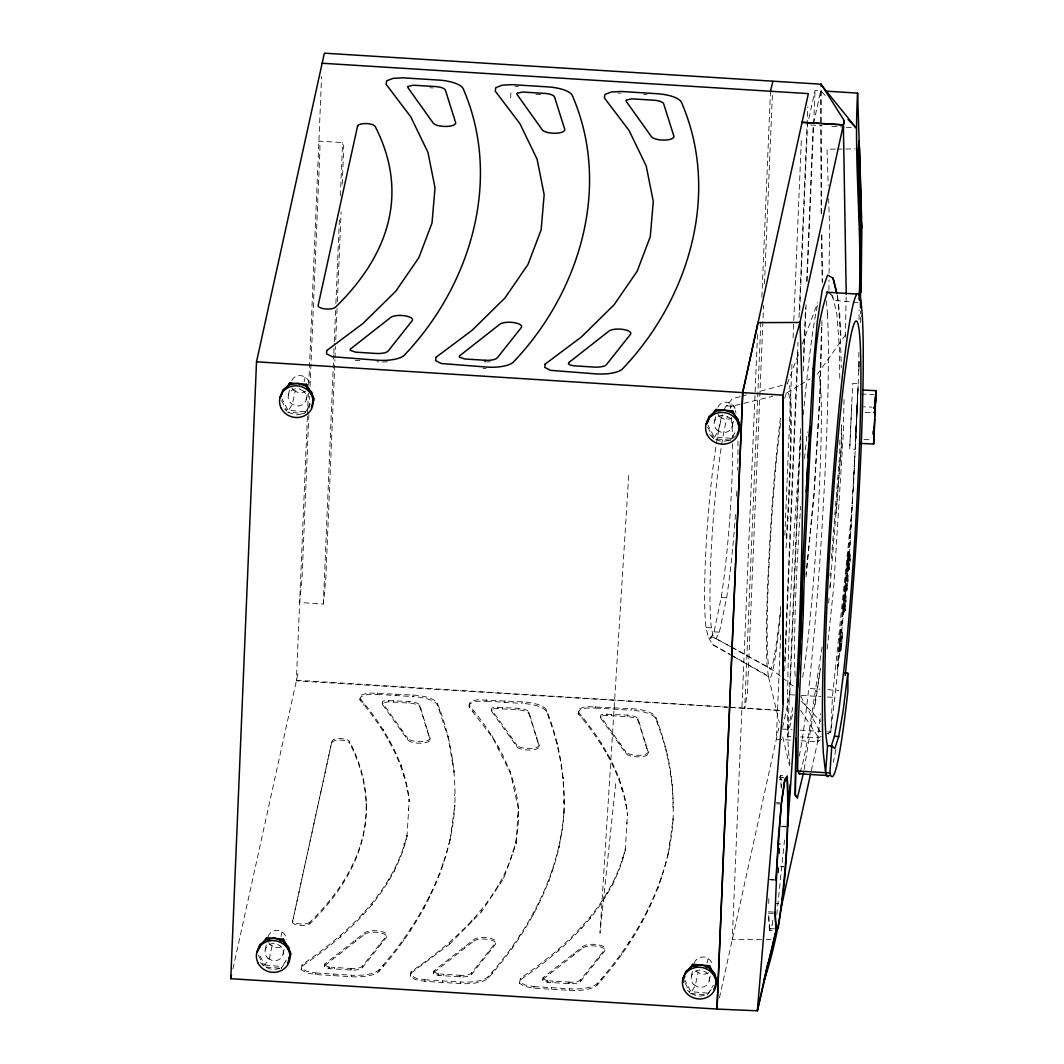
<?xml version="1.0" encoding="UTF-8"?>
<svg xmlns="http://www.w3.org/2000/svg" width="1064" height="1064" viewBox="0 0 1064 1064"><rect width="100%" height="100%" fill="white"/><g stroke="black" fill="none" stroke-linecap="round" stroke-linejoin="round"><path stroke-width="0.75" stroke-dasharray="5 3.75" d="M841.385 425.041L841.318 446.361L829.973 588.126M828.896 290.352L828.989 279.885M839.829 440.004L839.775 452.493L831.184 561.087M858.887 352.317L858.808 370.325L859.18 362.066M859.034 319.586L859.074 309.77M860.417 322.512L860.457 311.047M829.056 273.262L829.588 226.978L828.656 198.808M844.031 399.532L843.313 434.059L833.737 586.596L827.22 649.359M845.321 337.035L846.173 295.925M768.74 903.655L768.793 895.715M821.461 327.552L819.852 393.653L813.894 494.255L805.967 574.853M821.807 327.406L820.224 392.217L814.239 493.35L805.967 577.699M821.847 325.757L822.046 317.444M855.855 436.652L855.523 443.223L855.789 436.852L855.695 439.139M857.93 389.863L857.345 401.607L857.478 399.798M856.972 410.824L856.36 425.135M856.188 426.544L855.682 438.767L856.493 421.45M307.403 416.516L296.377 680.827L780.989 710.486M307.469 414.854L308.374 393.308M308.72 385.008L321.594 76.502M308.866 414.667L302.083 577.353L299.636 602.517L323.35 603.993L325.784 578.829L334.934 359.712M309.145 408.031L309.624 396.407M310.05 386.445L319.878 150.729L319.945 144.505L318.894 141.113L342.608 142.603L343.699 147.537L342.209 185.415M292.467 921.983L331.968 741.063A8.884 3.046 2.4 0 1 340.36 738.562A8.884 3.046 2.4 0 1 349.564 741.395L349.497 742.951A1071.288 366.681 2.4 0 1 309.73 923.818A8.884 3.046 2.4 0 1 299.556 925.454A8.884 3.046 2.4 0 1 292.467 921.983L331.968 741.063M301.152 969.61L302.163 964.622C348.433 932.955 393.201 891.738 407.007 835.293L406.94 836.836C393.135 893.281 348.38 934.511 302.096 966.179L301.152 969.61L306.339 972.789L315.675 974.518L351.346 976.739A26.946 9.217 2.4 0 0 378.983 971.379C419.775 925.6 450.498 868.69 454.78 806.658L454.847 805.116L449.979 840.906M302.096 966.179L302.163 964.622M309.73 923.818L309.797 922.262A1071.288 366.681 2.4 0 0 349.564 741.395M323.35 603.993L333.737 355.043M333.817 353.381L334.229 343.419M334.296 341.757L335.612 310.223M335.892 303.586L339.416 218.945M340.387 195.71L342.608 142.603M335 358.049L335.493 346.425M335.772 339.788L337.075 308.254M337.355 301.604L341.105 211.975M320.849 792.919L320.902 791.363M315.675 974.518L315.742 972.962L306.405 971.246L301.218 968.054M324.44 966.724L324.892 963.984L364.752 932.702A11.465 3.924 2.4 0 1 378.584 930.96A11.465 3.924 2.4 0 1 386.578 935.735L386.511 937.291L362.452 967.602A10.773 3.684 2.4 0 1 351.532 970.062L328.989 968.612L324.44 966.724L324.892 963.984M328.989 968.612L329.042 967.056L324.507 965.168M329.481 968.652L329.042 967.056M329.88 968.692L329.547 967.11M333.298 975.608L333.365 974.065M334.615 968.985L334.681 967.442L329.946 967.136M340.281 937.49L340.347 935.934M359.938 698.223C384.45 727.55 404.998 761.292 409.241 800.062L409.174 801.618C404.932 762.835 384.383 729.106 359.871 699.779L361.162 695.031L367.878 692.943L413.005 695.045A25.815 8.831 2.4 0 1 437.57 703.676C450.551 736.381 456.336 771.52 454.78 806.658M360.443 700.804L360.51 699.248M350.335 969.996L350.389 968.453L334.681 967.442M351.532 970.062L351.599 968.506A10.773 3.684 2.4 0 0 362.505 966.046L386.578 935.735M351.346 976.739L351.413 975.183A26.946 9.217 2.4 0 0 379.05 969.823C412.167 932.41 438.567 888.32 450.045 839.35M363.795 705.219L363.861 703.676M355.456 941.494L355.522 939.951M366.202 804.823L366.269 803.267M362.757 914.774L362.824 913.231M362.452 967.602L362.505 966.046M324.839 965.54L364.686 934.259L364.752 932.702M359.871 699.779L361.095 696.574L367.812 694.486L377.268 694.366L377.334 692.81M372.334 905.105L372.387 903.549M382.282 704.235L382.588 701.389L384.969 700.458L409.095 701.482A11.704 4.003 2.4 0 1 419.854 705.299L430.029 739.307A11.398 3.897 2.4 0 1 420.307 743.244A11.398 3.897 2.4 0 1 407.485 739.573L382.282 704.235L382.521 702.932L388.56 701.788L409.028 703.038A11.704 4.003 2.4 0 1 419.788 706.855L430.029 739.307M383.412 730.675L383.466 729.133M388.56 701.788L388.626 700.232M378.983 971.379L379.05 969.823M389.158 742.074L389.224 740.517M380.925 944.3L380.992 942.757M393.294 702.08L393.361 700.524M383.16 966.458L383.226 964.915M395.875 695.524L395.941 693.981M388.865 880.128L388.932 878.571M394.611 871.443L394.678 869.9M401.647 731.394L401.713 729.838M401.301 766.12L401.367 764.564M403.495 775.962L403.549 774.406M407.485 739.573L407.552 738.017L382.348 702.679M409.028 703.038L409.095 701.482M403.934 845.295L403.988 843.752M454.235 770.629L454.168 772.185L448.157 737.565L437.504 705.233A25.815 8.831 2.4 0 0 412.938 696.601L413.005 695.045M408.616 810.369L408.682 808.813M403.389 941.214L403.456 939.658M410.438 930.096L410.491 928.539M419.788 706.855L419.854 705.299M410.292 976.419L411.303 971.445C466.511 934.139 522.544 878.931 518.381 806.884C514.138 768.102 493.59 734.373 469.064 705.046L470.301 701.841L477.005 699.753L522.131 701.854A25.815 8.831 2.4 0 1 546.71 710.486C559.425 742.725 565.383 777.292 563.973 811.925L563.907 813.481C559.637 875.499 528.901 932.423 488.123 978.188A26.946 9.217 2.4 0 1 460.473 983.562L424.802 981.327L415.479 979.611L410.292 976.419L411.303 971.445M427.648 731.793L427.715 730.25M424.243 908.284L424.31 906.728M424.802 981.327L424.868 979.771L415.545 978.055L410.358 974.877M429.204 897.617L429.271 896.061M437.504 705.233L437.57 703.676M439.432 710.486L439.485 708.93M433.567 973.533L434.032 970.794L473.879 939.512A11.465 3.924 2.4 0 1 487.724 937.783A11.465 3.924 2.4 0 1 495.704 942.558L495.638 944.101L471.578 974.411A10.773 3.684 2.4 0 1 460.672 976.872L438.115 975.435L433.567 973.533L434.032 970.794M439.791 874.808L439.858 873.265M438.115 975.435L438.182 973.879L433.633 971.991M442.903 864.46L442.97 862.904M448.157 737.565L448.223 736.022M438.607 975.475L438.182 973.879M439.006 975.502L438.674 973.919M442.424 982.431L442.491 980.875M452.16 760.587L452.227 759.044M443.741 975.808L443.808 974.252L439.073 973.946M451.442 830.505L451.508 828.962M454.581 795.792L454.647 794.236M411.236 972.988L449.42 944.3L449.487 942.757M449.42 944.3L481.46 911.928L503.751 878.266L516.067 843.659L518.314 808.427L510.441 772.929L492.539 737.498L469.583 707.626L469.064 705.046M469.583 707.626L469.65 706.07M459.462 976.819L459.528 975.262L443.808 974.252M460.672 976.872L460.739 975.329A10.773 3.684 2.4 0 0 471.645 972.868L495.704 942.558M460.473 983.562L460.539 982.006A26.946 9.217 2.4 0 0 488.19 976.632C528.968 930.867 559.704 873.956 563.973 811.925M472.935 712.042L473.001 710.486M464.582 948.317L464.649 946.761M471.884 921.597L471.951 920.041M471.578 974.411L471.645 972.868M433.966 972.35L473.812 941.068L473.879 939.512M510.667 97.808L510.933 91.198M468.998 706.602L470.235 703.397L476.938 701.309L486.408 701.176L486.461 699.633M481.46 911.928L481.527 910.372M491.422 711.045L491.714 708.198L494.095 707.267L518.221 708.291A11.704 4.003 2.4 0 1 528.981 712.122L539.155 746.13A11.398 3.897 2.4 0 1 529.433 750.067A11.398 3.897 2.4 0 1 516.625 746.396L491.422 711.045L491.648 709.755L494.029 708.824L497.699 708.597L518.155 709.848A11.704 4.003 2.4 0 1 528.914 713.678L539.155 746.13M492.539 737.498L492.605 735.942M497.699 708.597L497.753 707.041M488.123 978.188L488.19 976.632M498.298 748.883L498.351 747.327M490.065 951.123L490.132 949.567M502.434 708.89L502.501 707.334M492.3 973.281L492.366 971.725M505.014 702.346L505.068 700.79M498.005 886.937L498.072 885.394M503.751 878.266L503.817 876.709M510.787 738.203L510.853 736.647M510.441 772.929L510.507 771.387M512.622 782.771L512.688 781.229M516.625 746.396L516.692 744.84L491.488 709.502M518.155 709.848L518.221 708.291M513.061 852.118L513.127 850.562M516.067 843.659L516.133 842.103M563.907 813.481C565.317 778.848 559.371 744.268 546.643 712.042A25.815 8.831 2.4 0 0 522.065 703.41L522.131 701.854M517.756 817.179L517.822 815.636M518.314 808.427L518.381 806.884M512.516 948.037L512.582 946.481M519.564 936.905L519.631 935.362M528.914 713.678L528.981 712.122M519.432 983.242L520.429 978.255C566.713 946.601 611.468 905.371 625.273 848.926L625.206 850.482C611.401 906.914 566.647 948.144 520.363 979.811L519.432 983.242L524.605 986.421L533.942 988.15L569.612 990.371A26.946 9.217 2.4 0 0 597.263 985.011C638.067 939.259 668.737 882.309 673.047 820.304L673.113 818.748L668.245 854.538M520.363 979.811L520.429 978.255M536.788 738.616L536.855 737.059M533.383 915.093L533.45 913.55M533.942 988.15L534.008 986.594L524.672 984.878L519.485 981.686M538.331 904.427L538.397 902.884M546.643 712.042L546.71 710.486M548.558 717.296L548.625 715.753M542.707 980.356L543.159 977.616L583.019 946.335A11.465 3.924 2.4 0 1 596.851 944.593A11.465 3.924 2.4 0 1 604.844 949.367L604.778 950.923L580.718 981.234A10.773 3.684 2.4 0 1 569.799 983.695L547.255 982.245L542.707 980.356L543.159 977.616M548.931 881.63L548.997 880.074M547.255 982.245L547.322 980.689L542.773 978.8M552.043 871.27L552.11 869.727M557.297 744.388L557.363 742.832M547.747 982.285L547.322 980.689M548.146 982.325L547.814 980.742M551.564 989.241L551.631 987.698M561.287 767.41L561.353 765.854M552.881 982.617L552.947 981.075L548.213 980.769M559.119 847.729L559.185 846.173M560.568 837.328L560.635 835.772M563.308 779.008L563.375 777.452M563.721 802.602L563.787 801.059M558.56 951.123L558.613 949.567M578.204 711.869C602.716 741.182 623.265 774.924 627.507 813.694L627.441 815.25C623.198 776.481 602.65 742.739 578.138 713.412L579.428 708.664L586.144 706.576L631.271 708.677A25.815 8.831 2.4 0 1 655.836 717.309C666.809 746.183 673.938 776.84 672.913 807.869L672.847 809.425M578.71 714.436L578.776 712.88M568.602 983.628L568.655 982.085L552.947 981.075M569.799 983.695L569.865 982.139A10.773 3.684 2.4 0 0 580.771 979.678L604.844 949.367M569.612 990.371L569.679 988.815A26.946 9.217 2.4 0 0 597.316 983.455C630.447 946.042 656.834 901.966 668.312 852.982M582.075 718.852L582.128 717.309M573.722 955.139L573.789 953.583M581.024 928.42L581.09 926.864M580.718 981.234L580.771 979.678M543.106 979.173L582.952 947.891L583.019 946.335M578.138 713.412L579.375 710.207L586.078 708.119L595.534 707.999L595.601 706.443M590.6 918.737L590.653 917.181M600.548 717.868L600.854 715.021L603.235 714.09L627.361 715.114A11.704 4.003 2.4 0 1 638.121 718.932L648.295 752.94A11.398 3.897 2.4 0 1 638.573 756.876A11.398 3.897 2.4 0 1 625.752 753.206L600.548 717.868L600.788 716.577L603.168 715.646L606.826 715.42L627.294 716.671A11.704 4.003 2.4 0 1 638.054 720.488L648.295 752.94M601.679 744.321L601.745 742.765M606.826 715.42L606.892 713.864M597.263 985.011L597.316 983.455M607.424 755.706L607.491 754.15M599.192 957.946L599.258 956.39M611.561 715.713L611.627 714.157M601.426 980.09L601.493 978.548M614.141 709.169L614.207 707.613M607.132 893.76L607.198 892.204M612.877 885.088L612.944 883.532M619.913 745.026L619.98 743.47M619.581 779.752L619.634 778.196M621.762 789.594L621.815 788.038M625.752 753.206L625.818 751.663L600.615 716.311M627.294 716.671L627.361 715.114M622.201 858.927L622.254 857.385M673.047 820.304C674.456 785.671 668.498 751.091 655.77 718.865A25.815 8.831 2.4 0 0 631.205 710.233L631.271 708.677M626.882 824.001L626.949 822.445M621.655 954.847L621.722 953.304M628.704 943.728L628.758 942.172M638.054 720.488L638.121 718.932M645.914 745.425L645.981 743.882M642.51 921.916L642.576 920.36M647.471 911.25L647.537 909.693M655.77 718.865L655.836 717.309M657.698 724.119L657.765 722.562M658.057 888.44L658.124 886.897M661.17 878.093L661.236 876.536M666.423 751.197L666.49 749.654M670.426 774.233L670.493 772.677M669.708 844.151L669.775 842.595M672.435 785.817L672.501 784.261M757.515 334.428L732.245 939.725L764.524 939.432M760.827 322.006L744.694 708.824L747.42 692.877L763.58 305.474M761.877 297.109L770.469 91.251M764.484 283.889L772.451 93.02M780.683 634.769L776.321 739.254L791.204 740.172M784.833 535.272L791.975 364.433M793.079 337.926L801.445 137.229M784.713 660.824L798 342.382M799.037 317.538L807.829 106.879M784.7 670.932L798 352.224M799.729 310.715L807.496 124.807L815.051 90.453L821.594 90.866M790.924 736.514L787.666 736.368L800.567 427.276M803.347 360.869L805.554 307.749M806.672 281.189L813.175 125.153M782.625 727.47L789.834 694.672L800.633 435.721M803.333 370.99L806.179 302.934M807.084 281.348L813.588 125.313M813.654 123.65L815.051 90.453M856.094 428.353L856.666 414.774M856.666 418.019L857.225 404.719M857.77 393.467C856.134 428.194 858.395 381.245 857.504 396.22M851.213 516.772L832.394 697.332L830.838 732.059L828.204 734.014M855.376 446.095L855.217 449.274L849.697 449.101L851.772 403.974M826.741 733.934L830.838 732.059L837.674 671.903L849.671 551.498L854.831 456.416L850.668 529.114L837.98 656.275L837.275 671.158L849.99 544.276L852.517 498.364M856.919 409.254L857.238 401.673M857.504 399.505L858.209 383.585L852.69 383.439L849.697 449.101M855.217 449.274L857.238 405.371M859.193 361.733L855.735 437.982M844.603 591.983L846.186 573.336L847.29 573.443L848.194 575.651L847.981 580.452L846.971 590.094L845.694 592.089L844.603 591.983L846.186 573.336M846.731 571.368L848.327 552.721L849.418 552.828L850.336 555.036L850.109 559.824L849.112 569.479L847.835 571.474L846.731 571.368L848.327 552.721M846.971 590.094L848.194 575.651M849.112 569.479L850.336 555.036M857.158 403.948L857.637 396.34M838.804 651.767L840.48 629.715L841.571 629.808L842.502 632.003L842.209 638.32L841.172 649.851L839.908 651.86L838.804 651.767L840.48 629.715M842.675 612.558L844.124 593.912L845.215 594.005L846.146 596.212L845.92 600.987L845.042 610.656L843.765 612.664L842.675 612.558L844.124 593.912M841.172 649.851L842.502 632.003M845.042 610.656L846.146 596.212M857.478 396.433L857.81 389.85M853.275 491.142L857.69 395.382M856.174 429.125L856.414 423.831M779.34 852.996L779.912 843.1M779.407 853.541L779.965 843.832M628.718 475.475L600.003 933.101L615.963 780.963M406.94 836.836L409.241 800.062M625.206 850.482L627.507 813.694M836.171 513.181L841.318 446.361L841.305 425.108M829.986 575.97L830.253 572.658M777.997 872.733L778.582 866.189L783.53 866.495M778.09 872.919L778.662 866.508L783.609 866.814M828.59 602.916L829.056 597.981M776.786 914.588L784.66 838.618M801.112 740.797L817.644 741.834L820.557 713.758M829.893 588.086L830.598 581.556M822.033 647.058L809.132 731.354L803.573 760.294L800.088 772.318M772.77 920.161L771.999 926.731L769.445 930.308L774.393 930.614M804.158 769.471L820.53 667.687M815.197 704.567L820.504 668.139M732.577 443.741A116.907 10.879 -85.7 0 1 721.246 597.449L714.011 631.803L710.752 638.24L708.012 636.751L706.004 627.454A116.907 10.879 -85.7 0 1 707.853 519.737A116.907 10.879 -85.7 0 1 722.403 414.761M735.45 514.497A116.907 10.879 -85.7 0 1 726.619 597.862L719.384 632.216L716.112 638.653L710.752 638.24M288.384 395.037L289.661 389.211M301.498 414.002L295.805 414.933L287.559 412.101L292.361 404.147L295.247 391.02M304.144 381.723L305.115 377.348M306.193 399.572L307.483 393.733M310.342 403.934L304.344 413.537L287.559 412.101M232.91 968.971L298.519 671.065M265.229 949.833L266.505 944.007M272.091 945.816L269.205 958.943L264.803 965.075L259.589 954.98M280.989 936.519L281.96 932.144M283.051 954.368L284.327 948.529M286.256 960.034L281.189 968.333L285.857 961.856M714.463 421.663L715.753 415.825M729.013 440.39L721.897 441.547L713.651 438.714L718.439 430.76L721.326 417.633M730.236 408.337L731.194 403.961M732.285 426.185L733.894 418.897M709.808 434.498L713.651 438.714L730.436 440.15L735.503 431.851M813.521 123.597L820.73 90.812L827.566 97.981M691.321 976.459L692.598 970.621M704.434 995.412L698.742 996.343L690.496 993.51L695.284 985.557L698.17 972.43M707.081 963.133L708.039 958.757M709.129 980.981L710.419 975.143M707.281 994.946L713.279 985.344M719.477 997.793L779.473 724.903M787.959 729.385L793.451 704.408M787.666 736.368L792.813 713M811.34 770.496L818.549 737.671L800.594 710.3M798.2 354.791L787.267 383.958A147.67 8.366 -86.4 0 1 786.017 548.971M802.229 344.044L817.751 302.602M779.008 777.944L780.697 775.563L783.995 775.762M774.512 928.859L769.578 928.553L772.065 925.055M845.574 334.774L817.019 374.754A158.789 8.991 -86.4 0 1 818.947 497.114A158.789 8.991 -86.4 0 1 801.99 680.534M305.275 412.247L309.943 405.756M730.436 440.15L735.104 433.673M708.212 993.656L711.949 988.469M732.617 438.408L735.889 435.774M817.644 741.834L820.278 739.879M841.464 643.534L839.164 644.332M845.268 605.868L842.954 606.653M849.338 564.691L847.011 565.449M847.197 585.306L844.869 586.078M786.761 392.895L799.131 385.474M800.514 384.649L810.143 378.877M821.288 736.421L818.549 737.671L800.673 736.926M740.172 396.633L732.325 398.747L726.446 405.876L731.819 406.275L772.624 396.34M741.741 396.22L746.449 394.944M760.574 391.14L784.128 384.809M279.766 968.573L272.65 969.73L264.404 966.897L279.672 968.2M617.865 93.193L621.137 93.02M835.28 149.12L827.021 149.186L828.218 185.548M836.942 149.093L855.11 148.933M766.146 939.419L770.988 939.379M861.029 394.079L874.116 394.638M860.47 406.674L871.975 407.166M865.138 412.473L871.735 412.766M863.928 439.499L870.512 439.778M350.389 968.453L351.599 968.506M459.528 975.262L460.739 975.329M568.655 982.085L569.865 982.139M429.909 87.767L433.048 87.953M535.897 94.39L540.618 94.669M515.202 86.397L518.407 86.596M643.68 94.43L646.952 94.63M810.728 125.007L822.06 125.712M831.782 126.323L844.51 127.121M846.159 127.215L856.054 127.84M355.23 360.403L359.885 360.696M482.976 368.383L486.075 368.57M799.25 756.198A242.087 13.712 -86.4 0 0 808.746 688.501L819.852 689.193M827.779 689.685L838.871 690.39M789.834 694.672L794.741 694.991M801.285 695.391L820.929 696.627M827.486 697.026L832.394 697.332M296.404 680.202L728.055 707.161M729.705 707.267L780.976 710.459M377.268 694.366L412.938 696.601M486.408 701.176L522.065 703.41M595.534 707.999L631.205 710.233M782.279 729.026L791.988 729.638M800.088 730.143L821.129 731.46M827.539 731.859L830.838 732.059L827.42 728.481M783.875 777.531L780.577 777.332L781.215 787.998M776.427 802.589L779.726 802.801M776.427 803.759L779.726 803.958M782.639 826.103L785.937 826.316M780.856 826.608L785.804 826.914M769.285 879.263L774.233 879.569M770.802 879.968L774.1 880.181M775.363 903.376L778.662 903.589M773.501 912.087L768.554 911.781L769.578 928.553M773.355 913.471L768.408 913.151L769.445 930.308M315.742 972.962L351.413 975.183M424.868 979.771L460.539 982.006M534.008 986.594L569.679 988.815M721.246 597.449L726.619 597.862M706.004 627.454L711.364 627.866L713.385 637.163L770.908 668.804L781.082 676.717M714.011 631.803L719.384 632.216M840.121 637.15L842.209 638.32M730.835 438.328L714.05 436.892L708.079 425.361M304.743 411.715L287.958 410.278L281.987 398.747M843.845 599.817L845.92 600.987M707.68 993.124L690.895 991.688L684.923 980.157M690.496 993.51L705.751 994.827M264.803 965.075L281.601 966.511M848.048 558.64L850.109 559.824M845.92 579.255L847.981 580.452M857.943 302.708L834.149 300.301L829.641 291.775M779.46 779.367L782.093 779.832M719.929 416.875L724.092 419.123A9.177 8.605 12.4 0 0 731.7 417.873M717.043 430.002L721.206 432.25A9.177 8.605 12.4 0 0 729.718 417.833L725.542 415.585A9.177 8.605 12.4 0 0 717.03 430.016M293.837 390.262L298 392.51A9.177 8.605 12.4 0 0 305.621 391.259M693.888 984.799L698.051 987.046A9.177 8.605 12.4 0 0 706.576 972.629L702.4 970.395A9.177 8.605 12.4 0 0 693.914 984.785M267.809 958.185L271.972 960.433A9.177 8.605 12.4 0 0 280.484 946.002L276.308 943.768A9.177 8.605 12.4 0 0 267.822 958.172M730.529 646.58L713.385 637.163L708.012 636.751L712.694 644.598L732.391 655.916M731.979 647.378L770.908 668.804M712.694 644.598L729.811 654.24M731.234 655.052L768.314 675.959L779.327 722.456M733.801 656.714L770.389 677.741M827.42 292.214L830.891 294.342M782.346 677.715L793.797 686.613M801.219 701.003L820.583 721.312M284.687 408.935L286.602 411.037M687.623 990.345L689.539 992.459M260.574 962.681L263.446 965.833M800.607 695.962L820.424 732.498M707.68 427.183L713.651 438.714M685.269 983.415L689.751 992.06M281.588 400.569L286.815 410.651M258.446 955.366L263.659 965.447M837.315 295.406L839.775 313.92L841.278 367.812M832.381 295.233L836.942 314.505L839.443 348.646L839.789 379.236M782.745 736.886L789.568 765.734M837.554 296.138L840.879 335.28M789.967 764.178L788.477 751.264A242.087 13.712 -86.4 0 1 800.673 444.021M780.697 775.563L781.455 788.038M827.406 313.92L827.42 314.066A242.047 13.712 -86.4 0 1 808.746 688.448M821.594 213.837L821.195 125.392M821.9 235.144L822.578 282.665M821.142 213.319L820.77 125.565M821.461 234.851L822.126 281.242M821.169 91.012L821.195 123.757M820.73 90.812L820.756 123.916M835.785 749.508A242.14 13.726 -86.4 0 1 833.338 762.156M795.18 676.119A158.789 8.991 -86.4 0 1 800.7 506.344M804.584 458.597A158.789 8.991 -86.4 0 1 807.257 431.904M826.249 300.913A242.087 13.712 -86.4 0 1 827.406 314M803.293 414.681A242.087 13.712 -86.4 0 1 817.431 305.421M780.776 612.053A147.67 8.366 -86.4 0 1 768.314 675.946L766.958 664.189A147.67 8.366 -86.4 0 1 780.776 415.625M784.793 398.348A138.719 7.86 -86.4 0 1 786.083 540.565M780.737 606.347A138.719 7.86 -86.4 0 1 767.157 632.748A138.719 7.86 -86.4 0 1 780.803 421.504M730.556 407.911A116.907 10.879 -85.7 0 1 735.982 413.138M737.897 440.962A116.907 10.879 -85.7 0 1 737.658 469.982M736.833 491.209A116.907 10.879 -85.7 0 1 736.394 499.495M711.364 627.866A116.907 10.879 -85.7 0 1 713.093 521.839A116.907 10.879 -85.7 0 1 727.377 416.543M731.354 417.992A116.907 10.879 -85.7 0 1 732.471 437.49M724.531 408.802A116.907 10.879 -85.7 0 1 729.186 407.352M387.429 361.8A25.815 8.831 2.4 0 1 376.949 361.76M490.251 361.76A11.704 4.003 2.4 0 1 486.368 361.893M309.797 922.262A8.884 3.046 2.4 0 1 299.622 923.898A8.884 3.046 2.4 0 1 292.534 920.427M582.952 947.891A11.465 3.924 2.4 0 1 596.798 946.149A11.465 3.924 2.4 0 1 604.778 950.923M473.812 941.068A11.465 3.924 2.4 0 1 487.658 939.326A11.465 3.924 2.4 0 1 495.638 944.101M364.686 934.259A11.465 3.924 2.4 0 1 378.531 932.516A11.465 3.924 2.4 0 1 386.511 937.291M331.902 742.619A8.884 3.046 2.4 0 1 340.307 740.105A8.884 3.046 2.4 0 1 349.497 742.951M648.362 751.397A11.398 3.897 2.4 0 1 638.639 755.32A11.398 3.897 2.4 0 1 625.818 751.663M539.222 744.574A11.398 3.897 2.4 0 1 529.5 748.511A11.398 3.897 2.4 0 1 516.692 744.84M430.095 737.764A11.398 3.897 2.4 0 1 420.373 741.688A11.398 3.897 2.4 0 1 407.552 738.017M293.824 390.275A9.177 8.605 12.4 0 1 291.935 387.788M291.775 380.513A9.177 8.605 12.4 0 1 302.349 375.871L306.512 378.092A9.177 8.605 12.4 0 1 309.331 384.982M268.78 942.584A9.177 8.605 12.4 0 0 270.682 945.071L274.858 947.306A9.177 8.605 12.4 0 0 282.465 946.056M268.115 936.719A9.177 8.605 12.4 0 1 279.194 930.668L283.357 932.902A9.177 8.605 12.4 0 1 286.176 939.778M708.544 972.669A9.177 8.605 12.4 0 1 700.937 973.906L696.774 971.671A9.177 8.605 12.4 0 1 694.912 969.171M694.233 963.292A9.177 8.605 12.4 0 1 705.312 957.241L709.449 959.515A9.177 8.605 12.4 0 1 711.922 963.386M719.956 416.862A9.177 8.605 12.4 0 1 718.054 414.375M717.894 407.1A9.177 8.605 12.4 0 1 728.468 402.445L732.591 404.719A9.177 8.605 12.4 0 1 735.064 408.589M845.96 586.184L845.694 592.089L847.29 573.443L845.96 586.184M848.101 565.556L847.835 571.474L849.418 552.828L848.101 565.556M840.254 644.425L839.908 651.86L841.571 629.808L840.254 644.425M844.045 606.759L843.765 612.664L845.215 594.005L844.045 606.759M303.626 391.219L299.463 388.972A9.177 8.605 12.4 0 0 290.977 403.376L295.114 405.637A9.177 8.605 12.4 0 0 303.639 391.206"/><path stroke-width="1.5" d="M324.294 53.493L256.517 361.8L230.768 978.707L717.003 1009.071L757.342 1010.8L783.21 704.208L783.038 395.17L795.619 337.953L799.955 322.445L844.297 120.724L821.115 84.202L821.209 86.49M860.483 307.775L860.616 275.044M860.018 291.962L860.749 227.723L858.422 148.907L859.526 148.88L861.853 227.736L861.109 291.975L860.018 291.962L859.672 299.755M859.193 299.955C862.399 230.981 853.607 162.021 857.611 93.113L826.502 91.171M859.539 299.21L860.244 238.974L857.943 160.185L858.781 141.033L859.526 148.88M860.217 287.586L860.457 275.057M861.308 217.774L861.335 214.502M807.722 464.316L802.908 560.662L801.032 627.467L797.574 688.142L795.978 738.416L795.287 795.101L797.401 797.801L803.573 772.57M846.213 294.276L843.38 124.927L844.297 120.724M775.151 912.194L776.161 928.965L778.662 925.454C785.405 876.63 789.528 827.034 787.161 777.744L784.647 781.388L781.375 804.065L778.156 840.095L775.004 913.564L776.042 930.721L763.806 981.407C786.017 915.492 789.076 844.936 787.294 775.975L784.74 779.553L781.375 802.894L775.749 880.274M802.908 560.662L801.019 627.587L797.574 688.142M813.109 368.596L806.259 492.153M860.457 443.435L873.637 443.994L874.129 431.452M875.659 397.005L875.752 394.717L875.579 398.069M862.838 390.076L875.925 390.634L875.419 403.176M873.943 436.147L873.89 438.355M873.983 435.149L873.81 439.924L873.983 436.559M875.566 399.479L875.659 396.274M873.97 434.937L874.329 426.797M875.233 407.831L875.579 399.692M485.064 361.827L485.131 360.284A11.704 4.003 2.4 0 0 497.247 357.89L521.293 327.566A11.398 3.897 2.4 0 0 513.54 322.552A11.398 3.897 2.4 0 0 499.482 324.533L459.635 355.815L459.302 357.105L464.675 358.967L485.131 360.284M784.713 780.284L784.74 779.553M874.129 407.725L874.103 408.443L874.182 406.847M874.209 429.138L875.074 412.114M875.007 413.138L875.34 405.504M874.781 415.825L875.353 402.458M874.196 432.183L874.768 418.724M874.781 415.904L875.02 410.411M860.271 282.851L860.404 279.938L861.175 287.253L860.071 287.24M872.999 434.192L873.132 431.252M875.246 405.397L875.592 397.204M873.97 437.424L874.315 429.244M875.433 401.181L875.925 390.634M874.129 433.447L873.637 443.994M875.26 407.299L875.326 405.996M875.14 410.518L875.02 412.899L873.93 412.752M875.193 408.682L875.286 406.993M808.068 457.759L808.853 443.023M809.185 436.466L809.704 426.637M787.586 826.409C800.474 658.749 806.712 490.557 799.955 322.445L758.007 322.645L742.752 392.177L717.003 1009.071L742.752 392.177L808.374 93.619L322.139 63.242M829.002 775.629A242.087 13.712 -86.4 0 1 825.598 772.717L827.553 745.651A214.582 12.156 -86.4 0 1 835.985 461.058A214.582 12.156 -86.4 0 1 860.483 349.67A214.582 12.156 -86.4 0 1 843.539 672.94L838.844 710.606L834.429 736.288L831.051 746.742M797.056 770.948L829.88 772.996L831.835 745.917L827.553 745.651M813.096 368.716L817.272 322.046L822.206 290.179L827.579 275.164L833.019 278.023L836.783 293.079M787.905 807.244L788.251 803.919M788.929 797.335L790.299 784.128M843.539 672.94L847.822 673.206L843.127 710.872L838.711 736.554L834.854 748.511L831.835 745.917M767.889 962.854L757.342 1010.8L776.042 930.721L778.582 927.143M311.446 406.741L314.08 398.747L306.618 384.343L289.834 382.894L287.559 387.309M306.618 384.343L306.219 386.166L308.454 390.488M230.768 978.707L231.487 975.462M287.732 963.08L290.924 953.544L283.463 939.14L266.678 937.69L266.279 939.512L259.736 944.766L256.943 952.48L260.148 946.761M284.553 943.835L283.064 940.962L283.463 939.14M770.469 91.251L772.81 81.423M708.052 421.703L706.19 424.297L709.382 418.591M736.434 418.165L732.71 410.957L715.912 409.507L713.651 413.923M736.98 434.897L739.759 427.196L738.057 419.096L732.311 412.779L732.71 410.957M683.434 977.271L683.713 982.338M690.496 968.719L692.77 964.303L709.555 965.753L717.016 980.17L713.824 989.693M710.646 970.461L709.156 967.575L709.555 965.753M780.511 910.678L810.635 773.688M706.19 424.297L708.983 416.583L715.513 411.329L724.052 409.933L732.311 412.779M827.42 292.214C811.446 338.831 815.356 389.823 810.635 438.302L804.903 553.825L803.134 616.561L798.466 718.054L797.654 768.647L797.707 770.988L799.663 773.821M282.372 393.268L280.098 397.683L282.891 389.969L289.435 384.716L297.973 383.319L306.219 386.166L311.965 392.483L313.68 400.569M285.165 389.371L289.834 382.894M263.885 941.574L266.678 937.69M288.663 957.959L290.525 955.366L288.823 947.279L283.064 940.962L274.818 938.116L266.279 939.512L269.325 939.778M711.257 415.997L715.912 409.507M689.033 969.49L692.77 964.303M684.897 976.499L683.035 979.093L685.828 971.379L692.358 966.125L700.91 964.729L709.156 967.575L714.902 973.893L716.617 981.992M873.943 412.247L875.047 412.207M860.749 227.723L861.853 227.736L861.255 221.352M324.839 53.2L821.115 84.202M802.07 122.294L843.393 124.874L802.07 122.347M826.542 292.161L856.666 294.036M256.517 361.8L783.038 395.17L783.21 704.208M834.429 736.288L838.711 736.554M798.878 773.767L829.002 775.643M692.358 966.125L696.947 966.524M706.097 967.309L709.156 967.575M280.018 940.696L283.064 940.962M848.075 119.474L856.054 127.84L820.982 84.508M797.401 797.801L795.287 795.101L795.978 738.416M737.924 421.038L740.172 425.361L739.759 427.196L737.525 422.86M833.019 278.023L836.929 293.824M825.598 772.73L823.363 753.445A242.087 13.712 -86.4 0 1 836.796 432.051A242.087 13.712 -86.4 0 1 862.279 316.181L862.292 316.088M860.337 284.66L861.109 291.975M857.611 93.113L860.124 171.863M858.781 140.927L859.752 172.195M860.257 176.784L861.202 209.581M860.257 190.23L860.776 208.278M847.822 673.206L847.915 690.948A242.14 13.726 -86.4 0 1 829.88 772.996M862.306 316.221A242.047 13.712 -86.4 0 1 845.242 675.56M859.366 159.068L859.02 167.035L860.124 167.021L859.366 159.068M326.754 350.561L326.568 353.833L332.194 356.693L377.002 360.204A25.815 8.831 2.4 0 0 404.653 354.831C470.674 285.391 502.66 179.404 463.173 88.684A26.946 9.217 2.4 0 0 438.594 80.066L402.937 77.832L393.108 78.35L386.684 80.811L386.112 84.269L410.81 116.894L427.941 152.338L435.03 187.836L432.011 223.014L418.897 257.568L395.848 291.137L363.063 323.403L326.754 350.561M435.894 357.384L435.695 360.656L441.321 363.516L486.142 367.027A25.815 8.831 2.4 0 0 513.792 361.654C579.8 292.214 611.8 186.213 572.299 95.507A26.946 9.217 2.4 0 0 547.734 86.876L512.063 84.654L502.248 85.173L495.811 87.634L495.239 91.092L519.95 123.703L537.081 159.161L544.156 194.645L541.137 229.837L528.037 264.377L504.988 297.947L472.19 330.226L435.894 357.384M545.021 364.194L544.835 367.466L550.46 370.325L595.268 373.836A25.815 8.831 2.4 0 0 622.919 368.477C688.94 299.037 720.927 193.036 681.439 102.317A26.946 9.217 2.4 0 0 656.874 93.699L621.203 91.464L611.374 91.996L604.951 94.443L604.379 97.901L629.09 130.526L646.207 165.971L653.296 201.468L650.277 236.66L637.176 271.2L614.114 304.77L581.33 337.035L545.021 364.194M408.071 86.49L407.951 87.7L433.154 123.038A11.465 3.924 2.4 0 0 445.856 126.443A11.465 3.924 2.4 0 0 455.698 122.772L445.444 90.32A10.773 3.684 2.4 0 0 435.894 86.583L413.324 85.213L408.071 86.49M517.21 93.313L517.077 94.51L542.281 129.861A11.465 3.924 2.4 0 0 554.996 133.253A11.465 3.924 2.4 0 0 564.838 129.595L554.57 97.143A10.773 3.684 2.4 0 0 545.021 93.406L522.451 92.036L517.21 93.313M626.35 100.122L626.217 101.333L651.421 136.671A11.465 3.924 2.4 0 0 664.136 140.076A11.465 3.924 2.4 0 0 673.964 136.405L663.71 103.953A10.773 3.684 2.4 0 0 654.161 100.215L631.59 98.846L626.35 100.122M357.571 126.084L318.136 305.448A8.884 3.046 2.4 0 0 325.212 308.919A8.884 3.046 2.4 0 0 335.399 307.283A1071.288 366.681 2.4 0 0 375.166 126.416A8.884 3.046 2.4 0 0 365.963 123.57A8.884 3.046 2.4 0 0 357.571 126.084M350.495 348.992L350.162 350.282L355.536 352.157L375.991 353.461A11.704 4.003 2.4 0 0 388.121 351.067L412.167 320.756A11.398 3.897 2.4 0 0 404.413 315.729A11.398 3.897 2.4 0 0 390.355 317.724L350.495 348.992M568.761 362.638L568.429 363.915L570.344 365.125L573.802 365.79L594.257 367.093A11.704 4.003 2.4 0 0 606.387 364.699L630.433 334.389A11.398 3.897 2.4 0 0 622.679 329.361A11.398 3.897 2.4 0 0 608.621 331.356L568.761 362.638M281.255 408.323A16.864 15.827 12.4 0 0 310.329 410.824A16.864 15.827 12.4 0 0 297.415 385.86A16.864 15.827 12.4 0 0 281.255 408.323M258.1 963.12A16.864 15.827 12.4 0 0 287.174 965.62A16.864 15.827 12.4 0 0 274.259 940.656A16.864 15.827 12.4 0 0 258.1 963.12M684.179 989.733A16.864 15.827 12.4 0 0 713.266 992.233A16.864 15.827 12.4 0 0 700.351 967.269A16.864 15.827 12.4 0 0 684.179 989.733M707.334 434.937A16.864 15.827 12.4 0 0 736.421 437.437A16.864 15.827 12.4 0 0 723.493 412.473A16.864 15.827 12.4 0 0 707.334 434.937"/></g></svg>
